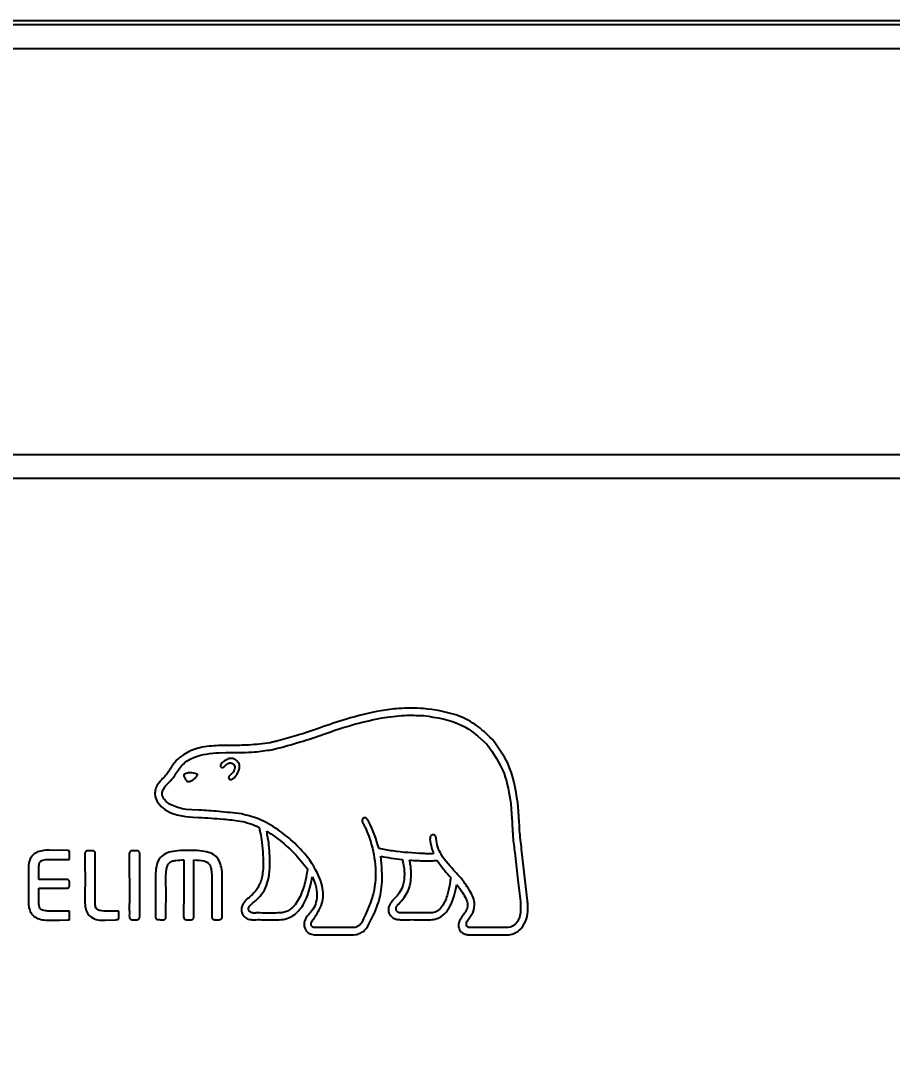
# Model space of a CAD drawing. Extents: x -2463 to 697, y 0 to 2315.
# Drawn here: x -1882.87 to -1846.7, y 502.32 to 545.63 of the extents above; entities that cross this region are included whole.
import ezdxf

# ---------------------------------------------------------------- set-up
doc = ezdxf.new("R2010")
doc.units = 0
doc.header["$LTSCALE"] = 10
doc.header["$MEASUREMENT"] = 0
doc.header["$PDMODE"] = 3
doc.header["$PDSIZE"] = -10
doc.layers.get('0').update_dxf_attribs({"linetype": 'CONTINUOUS'})
doc.layers.get('DEFPOINTS').update_dxf_attribs({"linetype": 'CONTINUOUS'})
doc.styles.add('Daelim Dimension', font='NanumGothic.ttf')
doc.dimstyles.new('DEFAULT', dxfattribs={"dimscale": 2, "dimtxt": 2, "dimasz": 2, "dimexe": 0, "dimexo": 2, "dimgap": 1, "dimtad": 1, "dimdec": 1, "dimzin": 9, "dimdsep": 46, "dimtxsty": 'Daelim Dimension', "dimcen": 0.5, "dimclrd": 252, "dimclre": 252, "dimclrt": 3, "dimadec": 1, "dimazin": 0, "dimtfac": 1, "dimtdec": 1, "dimtix": 1, "dimtmove": 0, "dimatfit": 3, "dimfxl": 1, "dimtolj": 1, "dimtzin": 1, "dimlwd": 9, "dimlwe": 9, "dimarcsym": 0})

# ---------------------------------------------------------------- blocks, each defined once
blk = doc.blocks.new('*D41')
at = {"color": 5, "lineweight": 9, "ltscale": 0.5, "transparency": 16777216}
for p, q in [((-1908.125, 545.63), (-1967.312, 545.63)), ((-1965.312, 451.173), (-1965.312, 537.63)), ((-1851.903, 443.173), (-1967.312, 443.173))]:
    blk.add_line(p, q, dxfattribs=at)
at = {"color": 5, "ltscale": 0.5, "transparency": 16777216}
for points in [[(-1966.645, 537.63), (-1963.978, 537.63), (-1965.312, 545.63)], [(-1966.645, 451.173), (-1963.978, 451.173), (-1965.312, 443.173)]]:
    blk.add_solid(points, dxfattribs=at)
at = {"layer": 'DEFPOINTS', "color": 0, "ltscale": 0.5, "transparency": 16777216}
for p in [(-1965.312, 545.63), (-1904.125, 545.63), (-1847.903, 443.173)]:
    blk.add_point(p, dxfattribs=at)
at = {"color": 7, "ltscale": 0.5, "transparency": 16777216, "insert": (-1978.156, 494.402), "char_height": 20, "attachment_point": 5, "rotation": 90, "style": 'Daelim Dimension'}
blk.add_mtext('\\A1;102', dxfattribs=at)

msp = doc.modelspace()

# ---------------------------------------------------------------- linework, layer by layer
at = {"color": 7, "linetype": 'Continuous', "lineweight": 25}
for p, q in [((-1700.124, 545.63), (-1904.125, 545.63)), ((-1887.053, 527.63), (-1491.195, 527.63)), ((-1491.195, 526.63), (-1887.053, 526.63)), ((-1880.929, 511.187), (-1881.689, 511.206)), ((-1880.85, 510.817), (-1880.85, 511.173)), ((-1861.834, 509.099), (-1862.065, 511.14)), ((-1875.683, 508.431), (-1875.683, 510.797)), ((-1882.118, 509.991), (-1882.118, 510.473)), ((-1880.969, 509.991), (-1882.118, 509.991)), ((-1880.85, 509.733), (-1880.85, 509.878)), ((-1865.025, 510.063), (-1865.032, 510.063)), ((-1882.118, 509.621), (-1880.969, 509.621)), ((-1882.118, 509.033), (-1882.118, 509.621)), ((-1880.85, 508.676), (-1881.682, 508.676)), ((-1880.85, 508.319), (-1880.85, 508.676)), ((-1878.802, 508.339), (-1878.802, 508.676)), ((-1865.864, 508.596), (-1867.12, 508.596)), ((-1880.929, 508.312), (-1880.896, 508.312)), ((-1879.376, 508.292), (-1878.921, 508.319)), ((-1878.874, 508.326), (-1878.848, 508.332)), ((-1876, 508.319), (-1875.789, 508.319)), ((-1869.102, 507.989), (-1870.661, 507.989))]:
    msp.add_line(p, q, dxfattribs=at)
at = {"color": 8, "linetype": 'Continuous', "lineweight": 25}
for p, q in [((-1886.624, 545.472), (-1700.124, 545.472)), ((-1700.124, 544.472), (-1886.624, 544.472))]:
    msp.add_line(p, q, dxfattribs=at)
at = {"color": 7, "linetype": 'Continuous', "lineweight": 25, "flags": 128}
for points in [[(-1874.143, 515.554), (-1874.432, 515.55), (-1874.659, 515.547)], [(-1872.452, 515.376), (-1872.308, 515.409), (-1872.194, 515.435)], [(-1874.646, 515.25), (-1874.364, 515.254), (-1874.143, 515.257)], [(-1875.478, 512.865), (-1875.778, 512.88), (-1876.013, 512.891)], [(-1862.534, 513.142), (-1862.501, 512.698), (-1862.475, 512.349)], [(-1862.178, 512.363), (-1862.211, 512.818), (-1862.237, 513.175)], [(-1876.033, 512.601), (-1875.73, 512.578), (-1875.491, 512.561)], [(-1862.363, 511.101), (-1862.233, 509.965), (-1862.131, 509.072)], [(-1881.682, 510.823), (-1881.216, 510.819), (-1880.85, 510.817)], [(-1876.106, 510.797), (-1876.11, 509.472), (-1876.112, 508.431)], [(-1862.316, 508.16), (-1862.434, 508.061), (-1862.547, 508.01), (-1862.641, 507.99), (-1862.664, 507.989), (-1862.67, 507.989), (-1862.672, 507.989), (-1862.673, 507.989), (-1862.673, 507.989), (-1862.673, 507.989), (-1862.673, 507.989), (-1862.673, 507.989), (-1862.673, 507.989), (-1862.673, 507.989), (-1863.531, 507.989), (-1863.909, 507.989), (-1864.058, 507.989), (-1864.206, 507.989), (-1864.271, 507.996), (-1864.323, 508.022), (-1864.351, 508.053), (-1864.368, 508.097), (-1864.371, 508.134), (-1864.362, 508.195), (-1864.338, 508.253), (-1864.087, 508.636)], [(-1881.689, 508.292), (-1881.264, 508.304), (-1880.929, 508.312)]]:
    msp.add_lwpolyline(points, dxfattribs=at)
at = {"color": 7, "linetype": 'Continuous', "lineweight": 25}
for points, knots in [([(-1866.155, 517.087), (-1866.497, 517.097), (-1867.09, 517.114), (-1867.677, 517.03), (-1867.926, 516.994)], [0, 0, 0, 0, 0.576829, 1, 1, 1, 1]), ([(-1867.926, 516.994), (-1868.405, 516.889), (-1869.256, 516.701), (-1870.078, 516.413), (-1870.437, 516.287)], [0, 0, 0, 0, 0.563195, 1, 1, 1, 1]), ([(-1870.338, 516.003), (-1869.887, 516.161), (-1869.08, 516.443), (-1868.243, 516.619), (-1867.873, 516.697)], [0, 0, 0, 0, 0.558043, 1, 1, 1, 1]), ([(-1867.873, 516.697), (-1867.564, 516.741), (-1866.994, 516.822), (-1866.418, 516.8), (-1866.155, 516.79)], [0, 0, 0, 0, 0.5421153, 1, 1, 1, 1]), ([(-1863.294, 515.805), (-1863.521, 516.024), (-1863.965, 516.451), (-1864.947, 516.922), (-1865.7, 517.025), (-1866.155, 517.087)], [0, 0, 0, 0, 0.2936259, 0.5726162, 1, 1, 1, 1]), ([(-1866.155, 516.79), (-1865.608, 516.712), (-1864.609, 516.571), (-1863.858, 515.907), (-1863.519, 515.607)], [0, 0, 0, 0, 0.548551, 1, 1, 1, 1]), ([(-1870.437, 516.287), (-1870.761, 516.175), (-1871.342, 515.975), (-1871.933, 515.811), (-1872.194, 515.739)], [0, 0, 0, 0, 0.559107, 1, 1, 1, 1]), ([(-1872.194, 515.435), (-1871.843, 515.531), (-1871.218, 515.701), (-1870.606, 515.911), (-1870.338, 516.003)], [0, 0, 0, 0, 0.561883, 1, 1, 1, 1]), ([(-1862.237, 513.175), (-1862.33, 513.741), (-1862.487, 514.702), (-1863.059, 515.483), (-1863.294, 515.805)], [0, 0, 0, 0, 0.588254, 1, 1, 1, 1]), ([(-1874.659, 515.547), (-1874.919, 515.53), (-1875.403, 515.498), (-1876.012, 515.261), (-1876.452, 514.924), (-1876.622, 514.648), (-1876.707, 514.51)], [0, 0, 0, 0, 0.323196, 0.600127, 0.800172, 1, 1, 1, 1]), ([(-1872.511, 515.666), (-1872.809, 515.626), (-1873.351, 515.554), (-1873.897, 515.554), (-1874.143, 515.554)], [0, 0, 0, 0, 0.54971, 1, 1, 1, 1]), ([(-1874.143, 515.257), (-1873.82, 515.256), (-1873.253, 515.255), (-1872.693, 515.339), (-1872.452, 515.376)], [0, 0, 0, 0, 0.569864, 1, 1, 1, 1]), ([(-1872.194, 515.739), (-1872.253, 515.726), (-1872.359, 515.701), (-1872.465, 515.677), (-1872.511, 515.666)], [0, 0, 0, 0, 0.559889, 1, 1, 1, 1]), ([(-1863.519, 515.607), (-1863.247, 515.212), (-1862.731, 514.463), (-1862.597, 513.566), (-1862.534, 513.142)], [0, 0, 0, 0, 0.527879, 1, 1, 1, 1]), ([(-1876.443, 514.371), (-1876.345, 514.517), (-1876.146, 514.814), (-1875.52, 515.174), (-1874.991, 515.22), (-1874.646, 515.25)], [0, 0, 0, 0, 0.248551, 0.50795, 1, 1, 1, 1]), ([(-1873.945, 514.953), (-1873.975, 514.97), (-1874.032, 515.004), (-1874.16, 515.023), (-1874.309, 514.983), (-1874.451, 514.894), (-1874.526, 514.82), (-1874.56, 514.788)], [0, 0, 0, 0, 0.149235, 0.284486, 0.54532, 0.798041, 1, 1, 1, 1]), ([(-1873.787, 514.622), (-1873.786, 514.659), (-1873.786, 514.731), (-1873.835, 514.853), (-1873.903, 514.915), (-1873.945, 514.953)], [0, 0, 0, 0, 0.288924, 0.56204, 1, 1, 1, 1]), ([(-1876.707, 514.51), (-1876.71, 514.505), (-1876.714, 514.496), (-1876.718, 514.488), (-1876.72, 514.484)], [0, 0, 0, 0, 0.560576, 1, 1, 1, 1]), ([(-1874.56, 514.788), (-1874.568, 514.776), (-1874.583, 514.752), (-1874.589, 514.714), (-1874.582, 514.679), (-1874.567, 514.663), (-1874.56, 514.655)], [0, 0, 0, 0, 0.2916, 0.570084, 0.781137, 1, 1, 1, 1]), ([(-1874.56, 514.655), (-1874.549, 514.648), (-1874.528, 514.633), (-1874.489, 514.634), (-1874.454, 514.646), (-1874.437, 514.661), (-1874.428, 514.669)], [0, 0, 0, 0, 0.258874, 0.52796, 0.756178, 1, 1, 1, 1]), ([(-1874.428, 514.669), (-1874.422, 514.676), (-1874.407, 514.694), (-1874.367, 514.734), (-1874.299, 514.789), (-1874.21, 514.828), (-1874.123, 514.826), (-1874.084, 514.805), (-1874.064, 514.794)], [0, 0, 0, 0, 0.067548, 0.166454, 0.399956, 0.690075, 0.83773, 1, 1, 1, 1]), ([(-1873.991, 514.616), (-1874, 514.58), (-1874.017, 514.506), (-1874.083, 514.395), (-1874.151, 514.334), (-1874.19, 514.299)], [0, 0, 0, 0, 0.2893781, 0.5909403, 1, 1, 1, 1]), ([(-1874.117, 514.14), (-1874.077, 514.167), (-1873.988, 514.227), (-1873.859, 514.386), (-1873.814, 514.532), (-1873.787, 514.622)], [0, 0, 0, 0, 0.241349, 0.531749, 1, 1, 1, 1]), ([(-1874.064, 514.794), (-1874.049, 514.782), (-1874.021, 514.76), (-1873.99, 514.697), (-1873.991, 514.647), (-1873.991, 514.616)], [0, 0, 0, 0, 0.275808, 0.537999, 1, 1, 1, 1]), ([(-1876.945, 514.213), (-1876.997, 514.164), (-1877.092, 514.075), (-1877.163, 513.965), (-1877.196, 513.915)], [0, 0, 0, 0, 0.542099, 1, 1, 1, 1]), ([(-1876.72, 514.484), (-1876.757, 514.43), (-1876.825, 514.333), (-1876.908, 514.25), (-1876.945, 514.213)], [0, 0, 0, 0, 0.552796, 1, 1, 1, 1]), ([(-1876.727, 514.014), (-1876.674, 514.066), (-1876.574, 514.162), (-1876.498, 514.278), (-1876.463, 514.332)], [0, 0, 0, 0, 0.535369, 1, 1, 1, 1]), ([(-1876.463, 514.332), (-1876.459, 514.339), (-1876.452, 514.352), (-1876.446, 514.365), (-1876.443, 514.371)], [0, 0, 0, 0, 0.5596157, 1, 1, 1, 1]), ([(-1876.06, 514.365), (-1876.066, 514.363), (-1876.077, 514.36), (-1876.091, 514.35), (-1876.102, 514.337), (-1876.107, 514.319), (-1876.106, 514.306), (-1876.106, 514.299)], [0, 0, 0, 0, 0.208794, 0.389935, 0.557834, 0.762653, 1, 1, 1, 1]), ([(-1876.106, 514.299), (-1876.103, 514.282), (-1876.095, 514.245), (-1876.055, 514.172), (-1876.014, 514.121), (-1875.987, 514.087)], [0, 0, 0, 0, 0.203647, 0.462736, 1, 1, 1, 1]), ([(-1875.551, 514.358), (-1875.651, 514.39), (-1875.822, 514.444), (-1875.99, 514.388), (-1876.06, 514.365)], [0, 0, 0, 0, 0.586251, 1, 1, 1, 1]), ([(-1875.987, 514.087), (-1875.976, 514.077), (-1875.955, 514.058), (-1875.915, 514.048), (-1875.874, 514.049), (-1875.849, 514.057), (-1875.835, 514.061)], [0, 0, 0, 0, 0.257738, 0.514747, 0.740151, 1, 1, 1, 1]), ([(-1875.835, 514.061), (-1875.809, 514.071), (-1875.755, 514.093), (-1875.66, 514.167), (-1875.602, 514.239), (-1875.564, 514.285)], [0, 0, 0, 0, 0.2290115, 0.4931515, 1, 1, 1, 1]), ([(-1875.564, 514.285), (-1875.558, 514.294), (-1875.547, 514.309), (-1875.538, 514.328), (-1875.537, 514.341), (-1875.539, 514.349), (-1875.544, 514.355), (-1875.548, 514.357), (-1875.551, 514.358)], [0, 0, 0, 0, 0.37778, 0.64142, 0.738955, 0.823016, 0.905749, 1, 1, 1, 1]), ([(-1874.19, 514.299), (-1874.2, 514.291), (-1874.222, 514.275), (-1874.239, 514.24), (-1874.245, 514.205), (-1874.239, 514.184), (-1874.236, 514.173)], [0, 0, 0, 0, 0.265949, 0.549651, 0.775119, 1, 1, 1, 1]), ([(-1874.236, 514.173), (-1874.229, 514.163), (-1874.215, 514.143), (-1874.181, 514.131), (-1874.147, 514.13), (-1874.127, 514.137), (-1874.117, 514.14)], [0, 0, 0, 0, 0.265164, 0.535843, 0.761595, 1, 1, 1, 1]), ([(-1877.196, 513.915), (-1877.227, 513.854), (-1877.287, 513.735), (-1877.323, 513.498), (-1877.265, 513.343), (-1877.229, 513.248)], [0, 0, 0, 0, 0.29727, 0.571717, 1, 1, 1, 1]), ([(-1876.965, 513.387), (-1876.978, 513.42), (-1877.005, 513.486), (-1877.007, 513.623), (-1876.965, 513.713), (-1876.938, 513.77)], [0, 0, 0, 0, 0.268207, 0.532338, 1, 1, 1, 1]), ([(-1876.938, 513.77), (-1876.904, 513.817), (-1876.84, 513.904), (-1876.763, 513.979), (-1876.727, 514.014)], [0, 0, 0, 0, 0.53448, 1, 1, 1, 1]), ([(-1877.229, 513.248), (-1877.148, 513.143), (-1876.982, 512.926), (-1876.559, 512.698), (-1876.227, 512.636), (-1876.033, 512.601)], [0, 0, 0, 0, 0.281328, 0.578998, 1, 1, 1, 1]), ([(-1876.013, 512.891), (-1876.217, 512.936), (-1876.504, 512.998), (-1876.824, 513.195), (-1876.92, 513.325), (-1876.965, 513.387)], [0, 0, 0, 0, 0.563655, 0.793655, 1, 1, 1, 1]), ([(-1873.714, 512.706), (-1874.027, 512.744), (-1874.614, 512.815), (-1875.203, 512.849), (-1875.478, 512.865)], [0, 0, 0, 0, 0.53411, 1, 1, 1, 1]), ([(-1875.491, 512.561), (-1875.147, 512.544), (-1874.571, 512.515), (-1873.998, 512.444), (-1873.767, 512.415)], [0, 0, 0, 0, 0.596675, 1, 1, 1, 1]), ([(-1873.767, 512.415), (-1873.616, 512.381), (-1873.348, 512.32), (-1873.096, 512.212), (-1872.987, 512.164)], [0, 0, 0, 0, 0.565618, 1, 1, 1, 1]), ([(-1872.194, 512.059), (-1872.456, 512.222), (-1872.929, 512.518), (-1873.471, 512.648), (-1873.714, 512.706)], [0, 0, 0, 0, 0.551876, 1, 1, 1, 1]), ([(-1868.679, 512.343), (-1868.678, 512.34), (-1868.673, 512.333), (-1868.662, 512.312), (-1868.629, 512.253), (-1868.543, 512.079), (-1868.338, 511.586), (-1868.128, 510.717), (-1868.129, 509.451), (-1868.511, 508.645), (-1868.719, 508.207)], [0, 0, 0, 0, 0.002037, 0.005718, 0.016618, 0.048804, 0.141028, 0.387195, 0.666945, 1, 1, 1, 1]), ([(-1868.646, 512.534), (-1868.661, 512.521), (-1868.69, 512.495), (-1868.704, 512.44), (-1868.701, 512.387), (-1868.686, 512.358), (-1868.679, 512.343)], [0, 0, 0, 0, 0.271585, 0.54472, 0.7678, 1, 1, 1, 1]), ([(-1868.474, 512.468), (-1868.487, 512.486), (-1868.51, 512.52), (-1868.56, 512.546), (-1868.608, 512.551), (-1868.634, 512.54), (-1868.646, 512.534)], [0, 0, 0, 0, 0.316945, 0.598809, 0.802606, 1, 1, 1, 1]), ([(-1867.999, 511.272), (-1868.116, 511.653), (-1868.241, 512.056), (-1868.451, 512.432), (-1868.469, 512.461), (-1868.474, 512.468)], [0, 0, 0, 0, 0.920375, 0.978181, 1, 1, 1, 1]), ([(-1862.475, 512.349), (-1862.466, 512.153), (-1862.447, 511.735), (-1862.392, 511.321), (-1862.363, 511.101)], [0, 0, 0, 0, 0.469427, 1, 1, 1, 1]), ([(-1862.065, 511.14), (-1862.1, 511.402), (-1862.153, 511.808), (-1862.171, 512.217), (-1862.178, 512.363)], [0, 0, 0, 0, 0.64375, 1, 1, 1, 1]), ([(-1872.987, 512.164), (-1872.985, 512.155), (-1872.977, 512.129), (-1872.959, 512.054), (-1872.913, 511.852), (-1872.816, 511.32), (-1872.812, 510.83), (-1872.809, 510.48)], [0, 0, 0, 0, 0.016864, 0.047588, 0.136398, 0.383473, 1, 1, 1, 1]), ([(-1872.663, 511.993), (-1872.582, 511.942), (-1872.422, 511.842), (-1872.269, 511.731), (-1872.194, 511.675)], [0, 0, 0, 0, 0.506476, 1, 1, 1, 1]), ([(-1872.531, 510.466), (-1872.532, 510.792), (-1872.533, 511.305), (-1872.628, 511.809), (-1872.663, 511.993)], [0, 0, 0, 0, 0.6343235, 1, 1, 1, 1]), ([(-1870.965, 510.916), (-1871.164, 511.141), (-1871.536, 511.562), (-1871.985, 511.901), (-1872.194, 512.059)], [0, 0, 0, 0, 0.533681, 1, 1, 1, 1]), ([(-1872.194, 511.675), (-1871.963, 511.487), (-1871.51, 511.116), (-1871.149, 510.654), (-1870.972, 510.427)], [0, 0, 0, 0, 0.508629, 1, 1, 1, 1]), ([(-1865.752, 511.847), (-1865.773, 511.842), (-1865.816, 511.833), (-1865.86, 511.784), (-1865.884, 511.725), (-1865.884, 511.684), (-1865.884, 511.662)], [0, 0, 0, 0, 0.255492, 0.515936, 0.742304, 1, 1, 1, 1]), ([(-1865.884, 511.662), (-1865.868, 511.545), (-1865.84, 511.338), (-1865.765, 511.144), (-1865.732, 511.061)], [0, 0, 0, 0, 0.569859, 1, 1, 1, 1]), ([(-1865.626, 511.689), (-1865.629, 511.711), (-1865.635, 511.753), (-1865.659, 511.802), (-1865.689, 511.83), (-1865.718, 511.845), (-1865.74, 511.846), (-1865.752, 511.847)], [0, 0, 0, 0, 0.2948738, 0.5686922, 0.7050188, 0.8445948, 1, 1, 1, 1]), ([(-1864.827, 510.295), (-1865.037, 510.522), (-1865.327, 510.836), (-1865.58, 511.33), (-1865.611, 511.568), (-1865.626, 511.689)], [0, 0, 0, 0, 0.563852, 0.778731, 1, 1, 1, 1]), ([(-1881.689, 511.206), (-1881.788, 511.203), (-1881.969, 511.196), (-1882.214, 511.121), (-1882.401, 510.988), (-1882.565, 510.713), (-1882.551, 510.278), (-1882.557, 509.753), (-1882.551, 509.227), (-1882.564, 508.792), (-1882.401, 508.515), (-1882.215, 508.38), (-1881.97, 508.303), (-1881.788, 508.296), (-1881.689, 508.292)], [0, 0, 0, 0, 0.073581, 0.134482, 0.187597, 0.240076, 0.365624, 0.499497, 0.633377, 0.759176, 0.812004, 0.86539, 0.926406, 1, 1, 1, 1]), ([(-1880.85, 511.173), (-1880.865, 511.176), (-1880.891, 511.18), (-1880.918, 511.185), (-1880.929, 511.187)], [0, 0, 0, 0, 0.5596061, 1, 1, 1, 1]), ([(-1878.802, 508.676), (-1878.96, 508.677), (-1879.218, 508.678), (-1879.503, 508.672), (-1879.64, 508.712), (-1879.691, 508.739), (-1879.739, 508.78), (-1879.772, 508.846), (-1879.789, 509.053), (-1879.774, 509.449), (-1879.781, 510.011), (-1879.78, 510.507), (-1879.779, 510.817), (-1879.781, 510.968), (-1879.777, 511.045), (-1879.783, 511.101), (-1879.798, 511.13), (-1879.82, 511.155), (-1879.881, 511.192), (-1879.993, 511.17), (-1880.104, 511.192), (-1880.167, 511.155), (-1880.191, 511.129), (-1880.204, 511.103), (-1880.208, 511.083), (-1880.209, 511.075), (-1880.209, 511.071), (-1880.209, 511.069), (-1880.209, 511.068), (-1880.209, 511.068), (-1880.209, 511.068), (-1880.209, 511.068), (-1880.209, 511.068), (-1880.209, 510.498), (-1880.199, 509.815), (-1880.215, 509.042), (-1880.192, 508.762), (-1880.094, 508.547), (-1879.919, 508.386), (-1879.667, 508.301), (-1879.474, 508.295), (-1879.376, 508.292)], [0, 0, 0, 0, 0.0670365, 0.1090172, 0.1186703, 0.1265757, 0.1333054, 0.1448974, 0.1565839, 0.2201221, 0.3121974, 0.3932236, 0.4288751, 0.442881, 0.4568872, 0.4615064, 0.4660961, 0.4706948, 0.4752844, 0.4952343, 0.5157168, 0.5205015, 0.5251786, 0.5303336, 0.5326107, 0.5336199, 0.5340664, 0.5342634, 0.5343502, 0.5343884, 0.5344052, 0.5344125, 0.5344159, 0.5344182, 0.7744964, 0.8215973, 0.8608235, 0.8916326, 0.9186365, 0.9588899, 1, 1, 1, 1]), ([(-1878.042, 511.18), (-1878.114, 511.183), (-1878.202, 511.187), (-1878.304, 511.175), (-1878.341, 511.148), (-1878.359, 511.117), (-1878.364, 511.093), (-1878.365, 511.083), (-1878.366, 511.078), (-1878.366, 511.076), (-1878.366, 511.075), (-1878.366, 511.075), (-1878.366, 511.074), (-1878.366, 511.074), (-1878.366, 511.074), (-1878.366, 510.581), (-1878.366, 509.87), (-1878.365, 509.064), (-1878.367, 508.714), (-1878.364, 508.544), (-1878.369, 508.455), (-1878.361, 508.388), (-1878.337, 508.351), (-1878.302, 508.324), (-1878.274, 508.321), (-1878.26, 508.319)], [0, 0, 0, 0, 0.068203, 0.082382, 0.095203, 0.109114, 0.115231, 0.117921, 0.119105, 0.119626, 0.119855, 0.119956, 0.12, 0.12002, 0.120028, 0.120035, 0.583045, 0.78677, 0.876409, 0.911624, 0.94684, 0.960416, 0.97363, 0.986662, 1, 1, 1, 1]), ([(-1878.26, 508.319), (-1878.187, 508.315), (-1878.1, 508.31), (-1877.997, 508.325), (-1877.961, 508.355), (-1877.943, 508.387), (-1877.937, 508.412), (-1877.936, 508.423), (-1877.936, 508.428), (-1877.936, 508.43), (-1877.936, 508.431), (-1877.936, 508.431), (-1877.936, 508.431), (-1877.936, 508.431), (-1877.936, 508.431), (-1877.936, 508.925), (-1877.935, 509.635), (-1877.937, 510.441), (-1877.935, 510.791), (-1877.937, 510.962), (-1877.932, 511.051), (-1877.941, 511.116), (-1877.965, 511.151), (-1878, 511.175), (-1878.028, 511.178), (-1878.042, 511.18)], [0, 0, 0, 0, 0.068203, 0.082446, 0.095689, 0.110266, 0.116574, 0.119305, 0.120497, 0.121018, 0.121248, 0.121349, 0.121393, 0.121412, 0.121421, 0.121427, 0.584441, 0.788166, 0.877805, 0.913021, 0.948236, 0.961503, 0.974123, 0.986742, 1, 1, 1, 1]), ([(-1875.683, 510.797), (-1875.542, 510.795), (-1875.361, 510.794), (-1875.158, 510.722), (-1875.057, 510.646), (-1874.983, 510.511), (-1874.949, 510.311), (-1874.939, 509.962), (-1874.945, 509.481), (-1874.942, 509.001), (-1874.944, 508.686), (-1874.942, 508.533), (-1874.946, 508.454), (-1874.94, 508.399), (-1874.926, 508.369), (-1874.906, 508.344), (-1874.869, 508.319), (-1874.805, 508.319), (-1874.728, 508.319), (-1874.65, 508.319), (-1874.585, 508.319), (-1874.548, 508.346), (-1874.528, 508.373), (-1874.517, 508.398), (-1874.514, 508.417), (-1874.514, 508.425), (-1874.513, 508.428), (-1874.513, 508.43), (-1874.513, 508.431), (-1874.513, 508.431), (-1874.513, 508.431), (-1874.513, 508.431), (-1874.513, 508.431), (-1874.513, 508.886), (-1874.53, 509.574), (-1874.487, 510.442), (-1874.708, 510.971), (-1875.097, 511.135), (-1875.465, 511.187), (-1875.895, 511.196), (-1876.326, 511.187), (-1876.697, 511.136), (-1876.982, 511.014), (-1877.17, 510.794), (-1877.262, 510.493), (-1877.285, 510.156), (-1877.281, 509.816), (-1877.282, 509.404), (-1877.281, 509.015), (-1877.283, 508.692), (-1877.281, 508.535), (-1877.285, 508.455), (-1877.279, 508.399), (-1877.265, 508.369), (-1877.245, 508.344), (-1877.208, 508.319), (-1877.144, 508.319), (-1877.044, 508.322), (-1876.945, 508.304), (-1876.881, 508.346), (-1876.86, 508.373), (-1876.85, 508.398), (-1876.847, 508.417), (-1876.846, 508.425), (-1876.846, 508.428), (-1876.846, 508.43), (-1876.846, 508.431), (-1876.846, 508.431), (-1876.846, 508.431), (-1876.846, 508.431), (-1876.846, 508.431), (-1876.846, 508.875), (-1876.834, 509.525), (-1876.859, 510.24), (-1876.794, 510.549), (-1876.714, 510.68), (-1876.588, 510.755), (-1876.383, 510.796), (-1876.218, 510.796), (-1876.106, 510.797)], [0, 0, 0, 0, 0.029149, 0.037215, 0.044358, 0.054919, 0.06836, 0.086298, 0.127714, 0.168416, 0.186325, 0.193361, 0.200396, 0.202672, 0.204896, 0.207085, 0.20926, 0.214086, 0.219763, 0.225441, 0.230464, 0.232681, 0.234869, 0.237286, 0.23833, 0.238783, 0.238981, 0.239068, 0.239106, 0.239123, 0.23913, 0.239133, 0.239135, 0.239136, 0.333953, 0.381828, 0.421524, 0.441589, 0.466725, 0.498863, 0.531195, 0.556457, 0.576593, 0.594206, 0.614658, 0.641113, 0.664475, 0.685334, 0.727053, 0.74541, 0.752622, 0.759833, 0.762109, 0.764332, 0.766521, 0.768694, 0.773518, 0.779197, 0.790139, 0.792449, 0.794672, 0.797098, 0.798141, 0.798594, 0.798792, 0.798879, 0.798917, 0.798934, 0.798941, 0.798945, 0.798946, 0.798947, 0.891451, 0.9347, 0.947059, 0.956747, 0.965804, 0.976655, 1, 1, 1, 1]), ([(-1866.155, 511.061), (-1866.584, 511.084), (-1867.204, 511.117), (-1867.812, 511.236), (-1867.999, 511.272)], [0, 0, 0, 0, 0.69249, 1, 1, 1, 1]), ([(-1865.732, 511.061), (-1865.812, 511.058), (-1865.953, 511.054), (-1866.094, 511.059), (-1866.155, 511.061)], [0, 0, 0, 0, 0.5655477, 1, 1, 1, 1]), ([(-1882.118, 510.473), (-1882.118, 510.513), (-1882.118, 510.585), (-1882.101, 510.688), (-1882.041, 510.762), (-1881.949, 510.801), (-1881.829, 510.821), (-1881.736, 510.822), (-1881.682, 510.823)], [0, 0, 0, 0, 0.179229, 0.323841, 0.456458, 0.584675, 0.759941, 1, 1, 1, 1]), ([(-1870.668, 508.411), (-1870.535, 508.624), (-1870.268, 509.052), (-1870.362, 510.011), (-1870.733, 510.568), (-1870.965, 510.916)], [0, 0, 0, 0, 0.269199, 0.543268, 1, 1, 1, 1]), ([(-1868.461, 508.055), (-1868.313, 508.341), (-1868.032, 508.882), (-1867.823, 509.876), (-1867.888, 510.556), (-1867.926, 510.949)], [0, 0, 0, 0, 0.321069, 0.60753, 1, 1, 1, 1]), ([(-1867.926, 510.949), (-1867.782, 510.923), (-1867.483, 510.871), (-1867.183, 510.835), (-1867.027, 510.817)], [0, 0, 0, 0, 0.483739, 1, 1, 1, 1]), ([(-1867.027, 510.817), (-1867.017, 510.761), (-1866.996, 510.642), (-1866.973, 510.523), (-1866.961, 510.46)], [0, 0, 0, 0, 0.4684955, 1, 1, 1, 1]), ([(-1866.73, 510.79), (-1866.627, 510.784), (-1866.435, 510.772), (-1866.243, 510.766), (-1866.155, 510.764)], [0, 0, 0, 0, 0.539499, 1, 1, 1, 1]), ([(-1866.677, 510.486), (-1866.688, 510.548), (-1866.706, 510.65), (-1866.723, 510.751), (-1866.73, 510.79)], [0, 0, 0, 0, 0.613812, 1, 1, 1, 1]), ([(-1866.155, 510.764), (-1866.047, 510.762), (-1865.858, 510.759), (-1865.668, 510.772), (-1865.587, 510.777)], [0, 0, 0, 0, 0.568911, 1, 1, 1, 1]), ([(-1865.587, 510.777), (-1865.49, 510.639), (-1865.314, 510.392), (-1865.114, 510.164), (-1865.025, 510.063)], [0, 0, 0, 0, 0.555562, 1, 1, 1, 1]), ([(-1872.809, 510.48), (-1872.828, 510.292), (-1872.862, 509.966), (-1873.084, 509.513), (-1873.317, 509.313), (-1873.443, 509.204)], [0, 0, 0, 0, 0.381854, 0.663347, 1, 1, 1, 1]), ([(-1870.972, 510.427), (-1870.995, 510.271), (-1871.049, 509.904), (-1871.22, 509.348), (-1871.474, 508.909), (-1871.748, 508.696), (-1871.935, 508.614), (-1872.082, 508.596), (-1872.165, 508.596), (-1872.182, 508.596), (-1872.189, 508.596), (-1872.192, 508.596), (-1872.193, 508.596), (-1872.194, 508.596), (-1872.194, 508.596), (-1872.194, 508.596), (-1872.194, 508.596), (-1872.194, 508.596), (-1872.441, 508.596), (-1872.742, 508.593), (-1873.092, 508.599), (-1873.216, 508.59), (-1873.306, 508.607), (-1873.357, 508.64), (-1873.391, 508.68), (-1873.411, 508.724), (-1873.418, 508.765), (-1873.414, 508.809), (-1873.382, 508.877), (-1873.33, 508.931), (-1873.283, 508.971), (-1873.269, 508.982), (-1873.266, 508.985), (-1873.265, 508.986)], [0, 0, 0, 0, 0.117949, 0.278083, 0.437149, 0.486967, 0.536539, 0.588784, 0.596195, 0.599457, 0.600894, 0.601524, 0.601801, 0.601924, 0.601976, 0.602002, 0.60201, 0.602017, 0.602021, 0.787323, 0.828089, 0.864798, 0.880908, 0.895287, 0.909989, 0.920085, 0.930661, 0.941351, 0.952632, 0.986361, 0.996513, 0.999051, 1, 1, 1, 1]), ([(-1873.265, 508.986), (-1873.177, 509.058), (-1872.981, 509.219), (-1872.745, 509.539), (-1872.579, 509.971), (-1872.548, 510.288), (-1872.531, 510.466)], [0, 0, 0, 0, 0.197771, 0.4437652, 0.6872562, 1, 1, 1, 1]), ([(-1866.961, 510.46), (-1866.957, 510.404), (-1866.951, 510.329), (-1866.946, 510.174), (-1866.956, 509.942), (-1867.03, 509.632), (-1867.192, 509.362), (-1867.317, 509.238), (-1867.371, 509.185)], [0, 0, 0, 0, 0.119572, 0.1634, 0.332028, 0.620394, 0.838143, 1, 1, 1, 1]), ([(-1867.179, 508.98), (-1867.03, 509.148), (-1866.809, 509.398), (-1866.681, 509.839), (-1866.67, 510.07), (-1866.664, 510.195)], [0, 0, 0, 0, 0.489911, 0.7231, 1, 1, 1, 1]), ([(-1866.664, 510.195), (-1866.665, 510.248), (-1866.667, 510.345), (-1866.674, 510.442), (-1866.677, 510.486)], [0, 0, 0, 0, 0.54222, 1, 1, 1, 1]), ([(-1864.113, 509.31), (-1864.229, 509.512), (-1864.431, 509.866), (-1864.708, 510.165), (-1864.827, 510.295)], [0, 0, 0, 0, 0.568675, 1, 1, 1, 1]), ([(-1880.85, 509.878), (-1880.852, 509.895), (-1880.857, 509.928), (-1880.889, 509.964), (-1880.927, 509.986), (-1880.955, 509.989), (-1880.969, 509.991)], [0, 0, 0, 0, 0.270877, 0.544784, 0.767155, 1, 1, 1, 1]), ([(-1880.969, 509.621), (-1880.951, 509.623), (-1880.916, 509.627), (-1880.878, 509.658), (-1880.854, 509.694), (-1880.851, 509.72), (-1880.85, 509.733)], [0, 0, 0, 0, 0.293361, 0.572114, 0.786269, 1, 1, 1, 1]), ([(-1873.608, 508.451), (-1873.583, 508.429), (-1873.532, 508.382), (-1873.429, 508.34), (-1873.288, 508.314), (-1873.078, 508.321), (-1872.807, 508.318), (-1872.5, 508.319), (-1872.286, 508.319), (-1872.17, 508.319), (-1872.154, 508.319), (-1872.147, 508.319), (-1872.144, 508.319), (-1872.142, 508.319), (-1872.142, 508.319), (-1872.142, 508.319), (-1872.141, 508.319), (-1872.141, 508.319), (-1872.141, 508.319), (-1872.036, 508.319), (-1871.829, 508.348), (-1871.461, 508.529), (-1870.979, 509.087), (-1870.852, 509.695), (-1870.767, 510.103)], [0, 0, 0, 0, 0.025232, 0.052431, 0.082962, 0.134054, 0.211692, 0.289334, 0.366969, 0.374471, 0.377773, 0.379228, 0.379866, 0.380146, 0.38027, 0.380323, 0.38035, 0.380361, 0.380365, 0.380369, 0.460659, 0.53597, 0.688455, 1, 1, 1, 1]), ([(-1870.767, 510.103), (-1870.705, 509.955), (-1870.586, 509.669), (-1870.567, 509.243), (-1870.651, 508.877), (-1870.781, 508.699), (-1870.846, 508.61)], [0, 0, 0, 0, 0.302562, 0.583847, 0.793151, 1, 1, 1, 1]), ([(-1867.496, 508.458), (-1867.465, 508.431), (-1867.398, 508.376), (-1867.264, 508.331), (-1867.06, 508.312), (-1866.786, 508.321), (-1866.462, 508.318), (-1866.208, 508.319), (-1866.038, 508.319), (-1865.956, 508.319), (-1865.905, 508.319), (-1865.882, 508.319), (-1865.872, 508.319), (-1865.868, 508.319), (-1865.866, 508.319), (-1865.865, 508.319), (-1865.865, 508.319), (-1865.775, 508.319), (-1865.6, 508.345), (-1865.297, 508.507), (-1864.939, 508.976), (-1864.84, 509.457), (-1864.774, 509.773)], [0, 0, 0, 0, 0.033941, 0.070918, 0.114413, 0.202524, 0.296501, 0.381831, 0.411366, 0.437355, 0.448791, 0.453825, 0.45604, 0.457015, 0.457445, 0.457634, 0.457716, 0.457781, 0.531687, 0.599907, 0.737194, 1, 1, 1, 1]), ([(-1865.032, 510.063), (-1865.032, 510.062), (-1865.032, 510.058), (-1865.033, 510.046), (-1865.036, 510.014), (-1865.045, 509.922), (-1865.077, 509.685), (-1865.165, 509.291), (-1865.335, 508.892), (-1865.606, 508.634), (-1865.778, 508.609), (-1865.864, 508.596)], [0, 0, 0, 0, 0.002365, 0.00662, 0.019152, 0.055764, 0.158152, 0.412582, 0.720025, 0.859637, 1, 1, 1, 1]), ([(-1864.774, 509.773), (-1864.692, 509.667), (-1864.546, 509.481), (-1864.433, 509.274), (-1864.384, 509.185)], [0, 0, 0, 0, 0.566377, 1, 1, 1, 1]), ([(-1864.087, 508.636), (-1864.056, 508.765), (-1864, 508.993), (-1864.079, 509.214), (-1864.113, 509.31)], [0, 0, 0, 0, 0.56182, 1, 1, 1, 1]), ([(-1881.682, 508.676), (-1881.739, 508.677), (-1881.837, 508.679), (-1881.957, 508.701), (-1882.034, 508.738), (-1882.092, 508.798), (-1882.119, 508.903), (-1882.119, 508.986), (-1882.118, 509.033)], [0, 0, 0, 0, 0.2524179, 0.4328523, 0.5387862, 0.6285961, 0.792889, 1, 1, 1, 1]), ([(-1873.443, 509.204), (-1873.443, 509.204), (-1873.443, 509.204), (-1873.444, 509.204), (-1873.445, 509.204), (-1873.447, 509.202), (-1873.455, 509.197), (-1873.475, 509.18), (-1873.527, 509.134), (-1873.601, 509.049), (-1873.683, 508.925), (-1873.703, 508.826), (-1873.714, 508.775)], [0, 0, 0, 0, 0.000437, 0.001114, 0.002688, 0.006995, 0.019309, 0.055008, 0.156075, 0.420435, 0.703666, 1, 1, 1, 1]), ([(-1867.371, 509.185), (-1867.371, 509.185), (-1867.371, 509.184), (-1867.371, 509.184), (-1867.372, 509.184), (-1867.375, 509.182), (-1867.381, 509.176), (-1867.398, 509.159), (-1867.441, 509.111), (-1867.503, 509.03), (-1867.572, 508.923), (-1867.592, 508.841), (-1867.602, 508.801)], [0, 0, 0, 0, 0.000503, 0.001229, 0.002929, 0.007569, 0.020845, 0.05933, 0.167789, 0.446566, 0.731691, 1, 1, 1, 1]), ([(-1867.292, 508.775), (-1867.29, 508.793), (-1867.285, 508.832), (-1867.249, 508.904), (-1867.207, 508.95), (-1867.179, 508.98)], [0, 0, 0, 0, 0.226477, 0.487558, 1, 1, 1, 1]), ([(-1864.384, 509.185), (-1864.357, 509.104), (-1864.308, 508.961), (-1864.338, 508.813), (-1864.351, 508.748)], [0, 0, 0, 0, 0.559832, 1, 1, 1, 1]), ([(-1862.131, 509.072), (-1862.12, 508.87), (-1862.105, 508.605), (-1862.211, 508.3), (-1862.282, 508.205), (-1862.316, 508.16)], [0, 0, 0, 0, 0.6285944, 0.8233332, 1, 1, 1, 1]), ([(-1861.821, 508.762), (-1861.82, 508.81), (-1861.819, 508.923), (-1861.828, 509.035), (-1861.834, 509.099)], [0, 0, 0, 0, 0.43004, 1, 1, 1, 1]), ([(-1876.112, 508.431), (-1876.111, 508.414), (-1876.107, 508.381), (-1876.078, 508.343), (-1876.04, 508.322), (-1876.014, 508.32), (-1876, 508.319)], [0, 0, 0, 0, 0.2897628, 0.5557774, 0.7686019, 1, 1, 1, 1]), ([(-1875.789, 508.319), (-1875.777, 508.32), (-1875.755, 508.322), (-1875.725, 508.339), (-1875.703, 508.364), (-1875.686, 508.395), (-1875.684, 508.419), (-1875.683, 508.431)], [0, 0, 0, 0, 0.203216, 0.391897, 0.576411, 0.791361, 1, 1, 1, 1]), ([(-1873.714, 508.775), (-1873.712, 508.706), (-1873.71, 508.586), (-1873.638, 508.491), (-1873.608, 508.451)], [0, 0, 0, 0, 0.576582, 1, 1, 1, 1]), ([(-1870.846, 508.61), (-1870.895, 508.561), (-1870.984, 508.471), (-1871.071, 508.327), (-1871.113, 508.194), (-1871.112, 508.114), (-1871.111, 508.074)], [0, 0, 0, 0, 0.331339, 0.613282, 0.811119, 1, 1, 1, 1]), ([(-1867.602, 508.801), (-1867.608, 508.768), (-1867.619, 508.701), (-1867.591, 508.575), (-1867.533, 508.503), (-1867.496, 508.458)], [0, 0, 0, 0, 0.272197, 0.537774, 1, 1, 1, 1]), ([(-1867.12, 508.596), (-1867.145, 508.6), (-1867.195, 508.607), (-1867.251, 508.655), (-1867.285, 508.712), (-1867.289, 508.754), (-1867.292, 508.775)], [0, 0, 0, 0, 0.275499, 0.549289, 0.769687, 1, 1, 1, 1]), ([(-1864.351, 508.748), (-1864.436, 508.618), (-1864.555, 508.438), (-1864.707, 508.192), (-1864.699, 508.066), (-1864.695, 508.002)], [0, 0, 0, 0, 0.55983, 0.776302, 1, 1, 1, 1]), ([(-1862.098, 507.956), (-1862.012, 508.082), (-1861.845, 508.326), (-1861.829, 508.62), (-1861.821, 508.762)], [0, 0, 0, 0, 0.51836, 1, 1, 1, 1]), ([(-1880.896, 508.312), (-1880.888, 508.314), (-1880.872, 508.316), (-1880.857, 508.318), (-1880.85, 508.319)], [0, 0, 0, 0, 0.560334, 1, 1, 1, 1]), ([(-1878.921, 508.319), (-1878.912, 508.32), (-1878.897, 508.322), (-1878.881, 508.325), (-1878.874, 508.326)], [0, 0, 0, 0, 0.559569, 1, 1, 1, 1]), ([(-1878.848, 508.332), (-1878.839, 508.333), (-1878.824, 508.336), (-1878.808, 508.338), (-1878.802, 508.339)], [0, 0, 0, 0, 0.559961, 1, 1, 1, 1]), ([(-1871.111, 508.074), (-1871.101, 508.027), (-1871.084, 507.938), (-1871.009, 507.829), (-1870.915, 507.754), (-1870.769, 507.689), (-1870.48, 507.693), (-1869.98, 507.689), (-1869.45, 507.7), (-1869.01, 507.681), (-1868.768, 507.751), (-1868.585, 507.874), (-1868.503, 507.993), (-1868.461, 508.055)], [0, 0, 0, 0, 0.04818, 0.090443, 0.129951, 0.167955, 0.249367, 0.415002, 0.675282, 0.783385, 0.855293, 0.925761, 1, 1, 1, 1]), ([(-1870.82, 508.141), (-1870.817, 508.162), (-1870.811, 508.211), (-1870.759, 508.305), (-1870.705, 508.369), (-1870.668, 508.411)], [0, 0, 0, 0, 0.205513, 0.463166, 1, 1, 1, 1]), ([(-1870.661, 507.989), (-1870.681, 507.991), (-1870.723, 507.996), (-1870.771, 508.026), (-1870.801, 508.062), (-1870.817, 508.099), (-1870.819, 508.126), (-1870.82, 508.141)], [0, 0, 0, 0, 0.246979, 0.516883, 0.665284, 0.823142, 1, 1, 1, 1]), ([(-1868.719, 508.207), (-1868.744, 508.17), (-1868.792, 508.098), (-1868.892, 508.03), (-1868.997, 507.994), (-1869.066, 507.99), (-1869.102, 507.989)], [0, 0, 0, 0, 0.287477, 0.554373, 0.76822, 1, 1, 1, 1]), ([(-1864.695, 508.002), (-1864.684, 507.966), (-1864.664, 507.897), (-1864.601, 507.813), (-1864.509, 507.744), (-1864.383, 507.699), (-1863.991, 507.677), (-1863.522, 507.694), (-1863.047, 507.691), (-1862.837, 507.691), (-1862.737, 507.691), (-1862.668, 507.691), (-1862.582, 507.696), (-1862.451, 507.724), (-1862.271, 507.798), (-1862.16, 507.899), (-1862.098, 507.956)], [0, 0, 0, 0, 0.039921, 0.075527, 0.109656, 0.161592, 0.215597, 0.52586, 0.662378, 0.722444, 0.748874, 0.769644, 0.795699, 0.841056, 0.911671, 1, 1, 1, 1])]:
    msp.add_open_spline(points, degree=3, knots=knots, dxfattribs=at)

# ---------------------------------------------------------------- dimensions: what is measured, and where the dimension line sits
at = {"color": 5, "ltscale": 0.5}
dim = msp.add_linear_dim(base=(-1965.312, 545.63), p1=(-1847.903, 443.173), p2=(-1904.125, 545.63), angle=90, dimstyle='DEFAULT', override={"dimtxt": 10, "dimasz": 4, "dimexe": 1, "dimdec": 0, "dimclrd": 5, "dimclre": 5, "dimclrt": 7}, dxfattribs=at)
dim.commit()
dim.dimension.update_dxf_attribs({"geometry": '*D41', "text_midpoint": (-1978.156, 494.402)})

doc.saveas('drawing.dxf')
